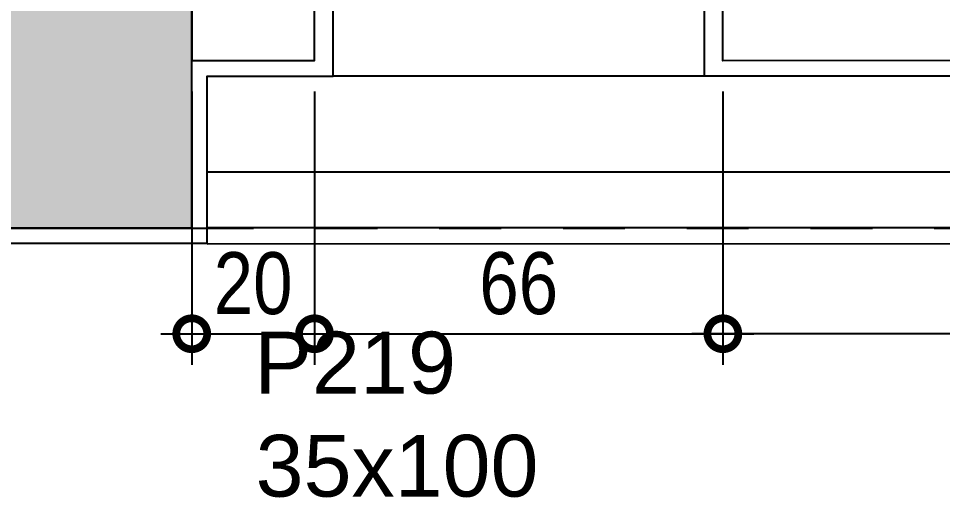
# Model space of a CAD drawing. Header units: metres. Extents: x -23 to 570, y -54 to 184.
# Drawn here: x 30.82 to 32.313, y 46.565 to 47.338 of the extents above; entities that cross this region are included whole.
import ezdxf
from ezdxf.xclip import XClip

# ---------------------------------------------------------------- set-up
doc = ezdxf.new("R2010")
doc.units = ezdxf.units.M
doc.header["$XCLIPFRAME"] = 0
doc.header["$PDMODE"] = 35
doc.linetypes.add('DASHEDX2', pattern=[1.5, 1, -0.5])
for name, color, linetype in [('1', 232, 'DASHEDX2'), ('12', 232, 'Continuous'), ('4', 2, 'Continuous'), ('9', 232, 'Continuous'), ('ARQ-DIM', 2, 'Continuous'), ('PUC$0$ARQ-ALV ACAB', 4, 'Continuous'), ('PUC$0$ARQ-ALV OSSO', 5, 'Continuous'), ('PUC$0$ARQ-AUX', 7, 'Continuous'), ('PUC$0$ARQ-HID', 7, 'Continuous')]:
    doc.layers.add(name, color=color, linetype=linetype)
doc.styles.add('Adesa', font='ARIALN.TTF')
doc.styles.get("Standard").update_dxf_attribs({"font": 'arial.ttf'})
doc.dimstyles.new('ADESA 1-0050', dxfattribs={"dimtxt": 0.1, "dimasz": 0.1, "dimexe": 0.05, "dimexo": 0.05, "dimgap": 0.03, "dimtad": 1, "dimdec": 1, "dimlfac": 100, "dimzin": 12, "dimtxsty": 'Adesa', "dimblk": 'DOTSMALL', "dimcen": 1, "dimdle": 0.05, "dimclrd": 1, "dimclre": 1, "dimclrt": 256, "dimazin": 3, "dimtm": 1e-09, "dimtfac": 1, "dimtdec": 1, "dimtmove": 1, "dimatfit": 0, "dimldrblk": 'DOTSMALL', "dimfxl": 0.8, "dimtvp": 2, "dimtolj": 1, "dimtzin": 0, "dimarcsym": 0})

# ---------------------------------------------------------------- blocks, each defined once
blk = doc.blocks.new('_DotSmall')
at = {"color": 0, "linetype": 'ByBlock', "const_width": 0.5}
blk.add_lwpolyline([(-0.0625, 0, 1), (0.0625, 0, 1)], format="xyb", close=True, dxfattribs=at)
blk = doc.blocks.new('*D890')
at = {"layer": 'ARQ-DIM', "color": 1, "lineweight": -2, "transparency": 16777216}
for p, q in [((31.9584, 47.2203), (31.9584, 46.7793)), ((34.4084, 47.2205), (34.4084, 46.7793)), ((34.4584, 46.8293), (31.9084, 46.8293))]:
    blk.add_line(p, q, dxfattribs=at)
at = {"layer": 'Defpoints', "color": 0, "transparency": 16777216}
for p in [(31.9584, 47.2703, -0.0001), (34.4084, 47.2705, -0.0001), (31.9584, 46.8293)]:
    blk.add_point(p, dxfattribs=at)
at = {"layer": 'ARQ-DIM', "color": 1, "lineweight": -2, "transparency": 16777216, "xscale": 0.1, "yscale": 0.1, "zscale": 0.1, "rotation": 180}
blk.add_blockref('_DotSmall', (31.9584, 46.8293), dxfattribs=at)
at = {"layer": 'ARQ-DIM', "color": 1, "lineweight": -2, "transparency": 16777216, "xscale": 0.1, "yscale": 0.1, "zscale": 0.1}
blk.add_blockref('_DotSmall', (34.4084, 46.8293), dxfattribs=at)
at = {"layer": 'ARQ-DIM', "transparency": 16777216, "insert": (33.1834, 46.9103), "char_height": 0.1, "attachment_point": 5, "style": 'Adesa'}
blk.add_mtext('\\A1;245', dxfattribs=at)
blk = doc.blocks.new('*D891')
at = {"layer": 'ARQ-DIM', "color": 1, "lineweight": -2, "transparency": 16777216}
for p, q in [((31.2984, 47.2204), (31.2984, 46.7793)), ((31.9584, 47.2205), (31.9584, 46.7793)), ((31.2484, 46.8293), (32.0084, 46.8293))]:
    blk.add_line(p, q, dxfattribs=at)
at = {"layer": 'Defpoints', "color": 0, "transparency": 16777216}
for p in [(31.2984, 47.2704), (31.9584, 47.2705, -0.0001), (31.9584, 46.8293)]:
    blk.add_point(p, dxfattribs=at)
at = {"layer": 'ARQ-DIM', "color": 1, "lineweight": -2, "transparency": 16777216, "xscale": 0.1, "yscale": 0.1, "zscale": 0.1, "rotation": 180}
blk.add_blockref('_DotSmall', (31.2984, 46.8293), dxfattribs=at)
at = {"layer": 'ARQ-DIM', "color": 1, "lineweight": -2, "transparency": 16777216, "xscale": 0.1, "yscale": 0.1, "zscale": 0.1}
blk.add_blockref('_DotSmall', (31.9584, 46.8293), dxfattribs=at)
at = {"layer": 'ARQ-DIM', "transparency": 16777216, "insert": (31.6284, 46.9103), "char_height": 0.1, "attachment_point": 5, "style": 'Adesa'}
blk.add_mtext('\\A1;66', dxfattribs=at)
blk = doc.blocks.new('*D892')
at = {"layer": 'ARQ-DIM', "color": 1, "lineweight": -2, "transparency": 16777216}
for p, q in [((31.1, 47.2204), (31.1, 46.7793)), ((31.2984, 47.2205), (31.2984, 46.7793)), ((31.05, 46.8293), (31.3484, 46.8293))]:
    blk.add_line(p, q, dxfattribs=at)
at = {"layer": 'Defpoints', "color": 0, "transparency": 16777216}
for p in [(31.1, 47.2704, 0), (31.2984, 47.2705), (31.2984, 46.8293)]:
    blk.add_point(p, dxfattribs=at)
at = {"layer": 'ARQ-DIM', "color": 1, "lineweight": -2, "transparency": 16777216, "xscale": 0.1, "yscale": 0.1, "zscale": 0.1, "rotation": 180}
blk.add_blockref('_DotSmall', (31.1, 46.8293), dxfattribs=at)
at = {"layer": 'ARQ-DIM', "color": 1, "lineweight": -2, "transparency": 16777216, "xscale": 0.1, "yscale": 0.1, "zscale": 0.1}
blk.add_blockref('_DotSmall', (31.2984, 46.8293), dxfattribs=at)
at = {"layer": 'ARQ-DIM', "transparency": 16777216, "insert": (31.1992, 46.9103), "char_height": 0.1, "attachment_point": 5, "style": 'Adesa'}
blk.add_mtext('\\A1;20', dxfattribs=at)
blk = doc.blocks.new('PUC$0$planta tipo 5 puc')
at = {"layer": 'PUC$0$ARQ-ALV ACAB'}
for points, elevation in [([(-30.8167, 1.975), (-30.8167, 2.8346), (-30.8167, 2.8346), (-30.8167, 3.0245), (-30.4167, 3.0243), (-30.4167, 2.7547), (-30.2132, 2.7548), (-30.2132, 2.5748), (-30.3267, 2.5748)], 0), ([(-29.2283, 2.5847), (-27.1032, 2.5847), (-27.1032, 2.7547), (-29.6132, 2.7548), (-29.6132, 2.5748), (-29.3883, 2.5747)], -0.0001)]:
    blk.add_lwpolyline(points, dxfattribs=dict(at, elevation=elevation))
at = {"layer": 'PUC$0$ARQ-ALV OSSO'}
for points, elevation in [([(-30.7917, 2), (-30.7917, 2.8595), (-30.7917, 2.8595), (-30.7917, 2.9995), (-30.4417, 2.9993)], 0), ([(-30.6083, 2.9993), (-30.6083, 2.9993)], 0), ([(-29.2333, 2.5897), (-27.1332, 2.5897), (-27.1332, 2.7297), (-29.5832, 2.7298), (-29.5832, 2.5898), (-29.3733, 2.5897)], -0.0001)]:
    blk.add_lwpolyline(points, dxfattribs=dict(at, elevation=elevation))
blk.add_lwpolyline([(-30.4417, 2.5897), (-30.4417, 2.7297), (-30.2432, 2.7297), (-30.2432, 2.5898), (-30.3274, 2.5897)], close=True, dxfattribs=at)
at = {"layer": 'PUC$0$ARQ-AUX', "elevation": 0}
blk.add_lwpolyline([(-29.6132, 2.7548), (-30.2132, 2.7548)], dxfattribs=at)
blk = doc.blocks.new('PUC')
at = {"layer": 'PUC$0$ARQ-ALV ACAB', "elevation": 0.0001}
blk.add_lwpolyline([(31.125, 46.9747), (34.1367, 46.9752)], dxfattribs=at)
at = {"layer": 'PUC$0$ARQ-AUX', "elevation": 0}
for points in [[(34.1367, 47.0902), (31.125, 47.0902)], [(34.1367, 47.0002), (31.125, 47.0002)]]:
    blk.add_lwpolyline(points, dxfattribs=at)
at = {"layer": 'PUC$0$ARQ-HID', "xscale": -1, "rotation": 180}
blk.add_blockref('PUC$0$planta tipo 5 puc', (61.5417, 50.0001, 0), dxfattribs=at)
blk = doc.blocks.new('est-lo-07-6sb-r00')
at = {"layer": '4'}
h = blk.add_hatch(color=8, dxfattribs=at)
h.dxf.hatch_style = 1
h.paths.add_polyline_path([(213.004314, 592.98646), (232.004314, 592.98646), (232.004314, 743.98646), (213.004314, 743.98646)], flags=17)
h.paths.add_polyline_path([(517.003016, 942.98646), (353.003016, 942.98646), (353.003016, 923.986062), (498.003016, 923.986062), (498.003016, 465.008359), (498.003039, 465.008359), (498.003039, 450.008359), (498.003039, 395.98646), (517.003016, 395.98646)])
h.paths.add_polyline_path([(3672.003309, 253.001099), (3672.003309, 388.001099), (3637.003309, 388.001099), (3637.003309, 253.001099)])
h.paths.add_polyline_path([(3637.003309, 942.98646), (3637.003194, 872.98646), (3653.003309, 872.98646), (3653.003309, 599.001099), (3637.003309, 599.001099), (3637.003309, 539.001099), (3672.003309, 539.001099), (3672.003309, 942.98646)])
h.paths.add_polyline_path([(3672.003424, 102.001099), (3637.003309, 102.001099), (3637.003309, 42.001099), (3653.003307, 42.001099), (3653.003307, -229.998901), (3637.003309, -229.998901), (3637.003309, -299.998901), (3672.003424, -299.998901)])
h.paths.add_polyline_path([(3075.003309, -299.999844), (3110.003309, -299.999844), (3110.003309, -199.999844), (3075.003309, -199.999844)])
h.paths.add_polyline_path([(3075.003309, 270.500177), (3110.003309, 270.500177), (3110.003309, 370.500177), (3075.003309, 370.500177)])
h.paths.add_polyline_path([(520.003309, 942.98646), (520.003309, 395.98646), (555.003309, 395.98646), (555.003309, 451.98646), (539.003309, 451.98646), (539.003309, 872.98646), (555.003309, 872.98646), (555.003309, 942.98646)])
h.paths.add_polyline_path([(-2102.995138, 253.000177), (-2102.995138, 388.000177), (-2137.995138, 388.000177), (-2137.995138, 253.000177)])
h.paths.add_polyline_path([(-2137.995138, 101.999935), (-2137.995138, -299.999844), (-2102.995138, -299.999844), (-2102.995138, -229.999844), (-2118.995138, -229.999844), (-2118.995138, 41.999935), (-2102.995138, 41.999935), (-2102.995138, 101.999935)])
h.paths.add_polyline_path([(-2137.995141, 942.98646), (-2137.995141, 538.988972), (-2102.995141, 538.988972), (-2102.995141, 598.988972), (-2118.995141, 598.988972), (-2118.995141, 872.98646), (-2102.995141, 872.98646), (-2102.995141, 942.98646)])
h.paths.add_polyline_path([(520.003309, 245.003526), (520.003309, -299.999844), (555.003309, -299.999844), (555.003309, -229.999844), (539.003309, -229.999844), (539.003309, 185.003526), (555.003309, 185.003526), (555.003309, 245.003526)])
h.paths.add_polyline_path([(-34.995574, 942.98646), (-34.995574, 872.98646), (-18.995574, 872.98646), (-18.995574, 455.98646), (-34.995574, 455.98646), (-34.995574, 395.98646), (232.004426, 395.98646), (232.004426, 481.98646), (213.004426, 481.98646), (213.004426, 414.98646), (0.004426, 414.98646), (0.004426, 923.98646), (213.004426, 923.98646), (213.004426, 854.98646), (232.004426, 854.98646), (232.004426, 923.98646), (252.004426, 923.98646), (252.004426, 942.98646)])
h.paths.add_polyline_path([(3075.003309, 842.98646), (3110.003309, 842.98646), (3110.003309, 942.98646), (3075.003309, 942.98646)])
h.paths.add_polyline_path([(2530.003309, -299.999844), (2570.003309, -299.999844), (2570.003309, -199.999844), (2530.003309, -199.999844)])
h.paths.add_polyline_path([(2530.003309, 145.003526), (2570.003309, 145.003526), (2570.003309, 245.003526), (2530.003309, 245.003526)])
h.paths.add_polyline_path([(2530.003309, 395.98646), (2570.003309, 395.98646), (2570.003309, 495.98646), (2530.003309, 495.98646)])
h.paths.add_polyline_path([(2530.003309, 842.98646), (2570.003309, 842.98646), (2570.003309, 942.98646), (2530.003309, 942.98646)])
h.paths.add_polyline_path([(1995.003309, -299.999844), (2030.003309, -299.999844), (2030.003309, -199.999844), (1995.003309, -199.999844)])
h.paths.add_polyline_path([(1995.003309, 145.003526), (2030.003309, 145.003526), (2030.003309, 245.003526), (1995.003309, 245.003526)])
h.paths.add_polyline_path([(1995.003309, 395.98646), (2030.003309, 395.98646), (2030.003309, 495.98646), (1995.003309, 495.98646)])
h.paths.add_polyline_path([(1995.003309, 842.98646), (2030.003309, 842.98646), (2030.003309, 942.98646), (1995.003309, 942.98646)])
h.paths.add_polyline_path([(1460.003309, -299.999844), (1495.003309, -299.999844), (1495.003309, -199.999844), (1460.003309, -199.999844)])
h.paths.add_polyline_path([(1460.003309, 145.003526), (1495.003309, 145.003526), (1495.003309, 245.003526), (1460.003309, 245.003526)])
h.paths.add_polyline_path([(1460.176641, 395.98646), (1495.176641, 395.98646), (1495.176641, 495.98646), (1460.176641, 495.98646)])
h.paths.add_polyline_path([(1460.003309, 842.98646), (1495.003309, 842.98646), (1495.003309, 942.98646), (1460.003309, 942.98646)])
h.paths.add_polyline_path([(925.003309, -299.999844), (960.003309, -299.999844), (960.003309, -199.999844), (925.003309, -199.999844)])
h.paths.add_polyline_path([(925.003309, 145.003526), (960.003309, 145.003526), (960.003309, 245.003526), (925.003309, 245.003526)])
h.paths.add_polyline_path([(925.003309, 395.98646), (960.003309, 395.98646), (960.003309, 495.98646), (925.003309, 495.98646)])
h.paths.add_polyline_path([(925.003309, 842.98646), (960.003309, 842.98646), (960.003309, 942.98646), (925.003309, 942.98646)])
h.paths.add_polyline_path([(-1582.999721, -299.999844), (-1547.999721, -299.999844), (-1547.999721, -199.999844), (-1582.999721, -199.999844)])
h.paths.add_polyline_path([(-500.999721, -299.999844), (-465.999721, -299.999844), (-465.999721, -199.999844), (-500.999721, -199.999844)])
h.paths.add_polyline_path([(-1042.999721, -299.999844), (-1002.999721, -299.999844), (-1002.999721, -199.999844), (-1042.999721, -199.999844)])
h.paths.add_polyline_path([(-500.999721, 145.003526), (-465.999721, 145.003526), (-465.999721, 245.003526), (-500.999721, 245.003526)])
h.paths.add_polyline_path([(-1042.999721, 145.003526), (-1002.999721, 145.003526), (-1002.999721, 245.003526), (-1042.999721, 245.003526)])
h.paths.add_polyline_path([(-500.999721, 395.98646), (-465.999721, 395.98646), (-465.999721, 495.98646), (-500.999721, 495.98646)])
h.paths.add_polyline_path([(-1042.999721, 395.98646), (-1002.999721, 395.98646), (-1002.999721, 495.98646), (-1042.999721, 495.98646)])
h.paths.add_polyline_path([(-1582.999721, 270.500177), (-1547.999721, 270.500177), (-1547.999721, 370.500177), (-1582.999721, 370.500177)])
h.paths.add_polyline_path([(-500.999721, 842.98646), (-465.999721, 842.98646), (-465.999721, 942.98646), (-500.999721, 942.98646)])
h.paths.add_polyline_path([(-1042.999721, 842.98646), (-1002.999721, 842.98646), (-1002.999721, 942.98646), (-1042.999721, 942.98646)])
h.paths.add_polyline_path([(-1582.999721, 842.98646), (-1547.999721, 842.98646), (-1547.999721, 942.98646), (-1582.999721, 942.98646)])
h.paths.add_polyline_path([(-35, 245.003526), (-35, 185.003526), (-19, 185.003526), (-19, -230), (-35, -230), (-35, -300), (517, -300), (517, 245), (498, 245), (498, -281), (0, -281), (0, -19), (255, -19), (255, 245.003526), (178.5, 245.003526), (178.5, 226.003526), (236, 226.003526), (236, 0), (0, 0), (0, 226.003526), (57.5, 226.003526), (57.5, 245.003526)])
at = {"layer": '1'}
blk.add_lwpolyline([(3110.003309, -299.999844), (3258.612385, -299.999844)], dxfattribs=at)
at = {"layer": '4', "linetype": 'Continuous'}
blk.add_lwpolyline([(3075.003309, -299.999844), (3110.003309, -299.999844), (3110.003309, -199.999844), (3075.003309, -199.999844), (3075.003309, -299.999844)], dxfattribs=at)
at = {"layer": '12', "linetype": 'Continuous'}
blk.add_text('35x100', height=9.975, dxfattribs=at).set_placement((3120.325339, -343.373781))
at = {"layer": '9', "linetype": 'Continuous'}
blk.add_text('P219', height=10, dxfattribs=at).set_placement((3120.098245, -326.736369))

msp = doc.modelspace()

# ---------------------------------------------------------------- block references
at = {"linetype": 'Continuous'}
ref = msp.add_blockref('est-lo-07-6sb-r00', (0, 50), dxfattribs=dict(at, xscale=0.01, yscale=0.01, zscale=0.01))
XClip(ref).set_block_clipping_path([(-2382.224773505, -448.6564912002), (3871.2509198365, 448.1901377692)])
msp.add_blockref('PUC', (0, 0))

# ---------------------------------------------------------------- dimensions: what is measured, and where the dimension line sits
at = {"layer": 'ARQ-DIM', "color": 6}
dim = msp.add_linear_dim(base=(31.2984, 46.8293), p1=(31.1, 47.2704, 0), p2=(31.2984, 47.2705), angle=180, dimstyle='ADESA 1-0050', override={"dimdec": 0}, dxfattribs=at)
dim.commit()
dim.dimension.update_dxf_attribs({"geometry": '*D892', "text_midpoint": (31.1992, 46.9103)})
for p1, p2, picture, middle in [((31.2984, 47.2704), (31.9584, 47.2705, -0.0001), '*D891', (31.6284, 46.9103)), ((34.4084, 47.2705, -0.0001), (31.9584, 47.2703, -0.0001), '*D890', (33.1834, 46.9103))]:
    dim = msp.add_linear_dim(base=(31.9584, 46.8293), p1=p1, p2=p2, angle=180, dimstyle='ADESA 1-0050', dxfattribs=at)
    dim.commit()
    dim.dimension.update_dxf_attribs({"geometry": picture, "text_midpoint": middle})

doc.saveas('drawing.dxf')
